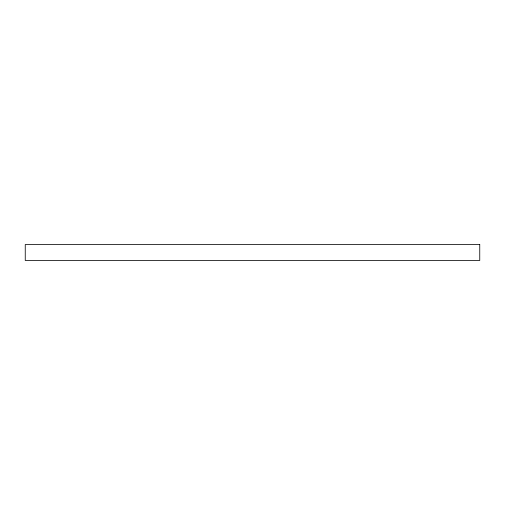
<?xml version="1.0" encoding="UTF-8"?>
<svg xmlns="http://www.w3.org/2000/svg" width="505" height="505" viewBox="0 0 505 505"><rect width="100%" height="100%" fill="white"/><g stroke="black" fill="none" stroke-linecap="round" stroke-linejoin="round"><path stroke-width="0.76" d="M479.75 244.546L25.25 244.546L25.25 260.454L479.75 260.454L479.75 244.546"/></g></svg>
